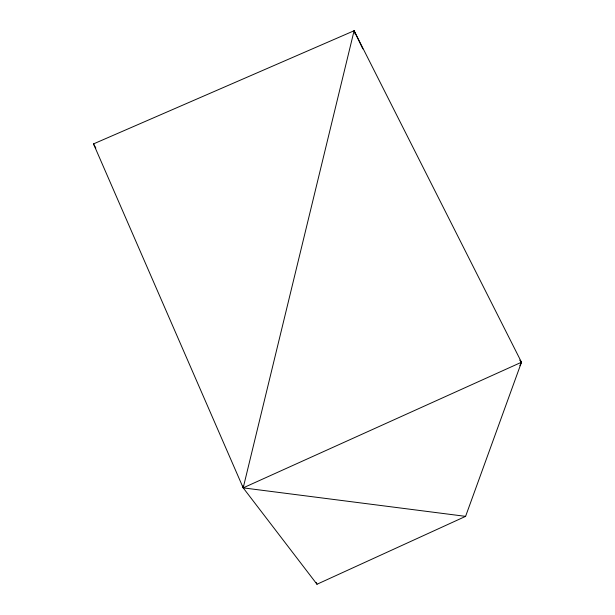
<?xml version="1.0" encoding="UTF-8"?>
<svg xmlns="http://www.w3.org/2000/svg" width="615" height="615" viewBox="0 0 615 615"><rect width="100%" height="100%" fill="white"/><g stroke="black" fill="none" stroke-linecap="round" stroke-linejoin="round"><path stroke-width="0.92" d="M362.842 48.885L354.094 30.75L243.194 487.864L316.994 584.25L465.593 516.362L521.497 362.235L354.094 30.75L93.503 143.902L243.194 487.864L465.593 516.362M519.883 365.702L521.497 362.235L519.69 360.106M521.497 362.235L243.194 487.864L242.963 485.965M93.503 143.902L95.84 148.092M316.218 582.497L316.994 584.25M354.094 30.75L355.332 34.371"/></g></svg>
